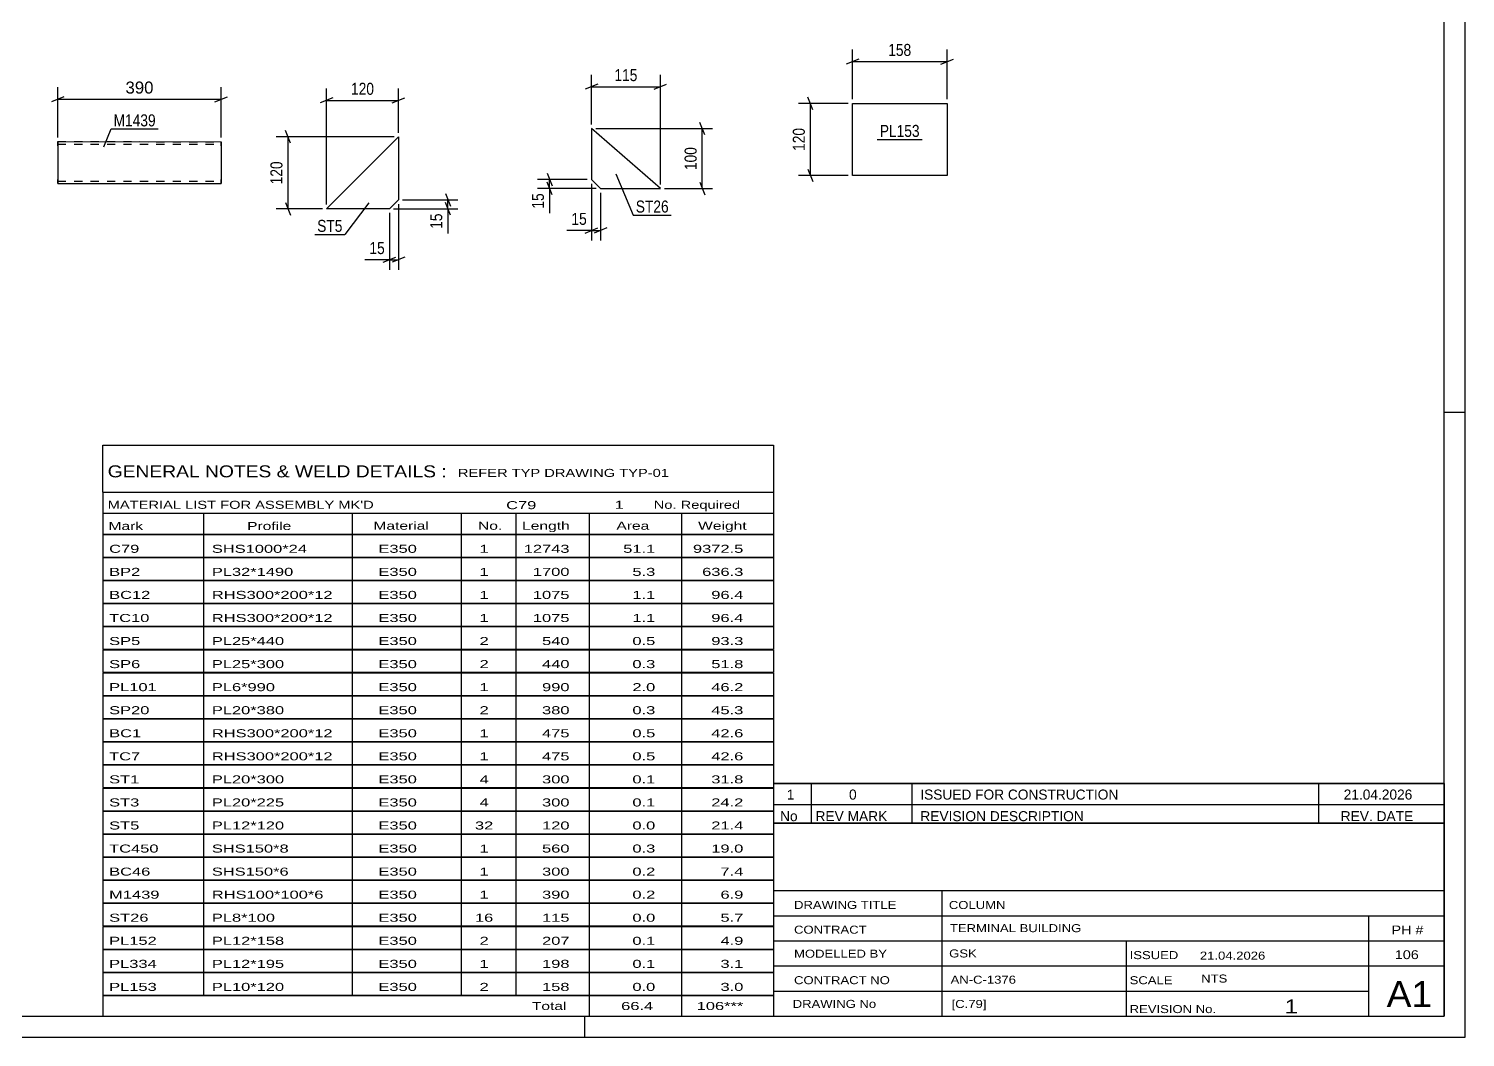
# Model space of a CAD drawing. Header units: millimetres. Extents: x 0 to 841, y 0 to 594.
# Drawn here: x 498.3 to 841, y 0 to 240.6 of the extents above; entities that cross this region are included whole.
import ezdxf

# ---------------------------------------------------------------- set-up
doc = ezdxf.new("R2010")
doc.units = ezdxf.units.MM
doc.linetypes.add('DXK_LINE_DOT2', pattern=[3.9198, 1.9599, -1.9599])
doc.styles.add('Arial', font='arial.ttf', dxfattribs={"height": 0.2})
doc.styles.add('Arial Narrow', font='ARIALN.TTF', dxfattribs={"height": 0.2})

# ---------------------------------------------------------------- blocks, each defined once
blk = doc.blocks.new('Unknown-284856934-1127')
at = {"color": 5, "linetype": 'Continuous'}
for p, q in [((841, 0), (841, 594)), ((836, 5), (836, 589)), ((841, 149), (836, 149)), ((5, 5), (836, 5)), ((631, 0), (631, 5)), ((0, 0), (841, 0))]:
    blk.add_line(p, q, dxfattribs=at)
blk = doc.blocks.new('Part-284856934-5313 - 5307')
at = {"color": 2, "linetype": 'Continuous'}
for p, q in [((569.37, 197.62), (586.51, 214.76)), ((586.51, 214.76), (586.51, 199.76)), ((586.51, 199.76), (584.37, 197.62)), ((584.37, 197.62), (569.37, 197.62))]:
    blk.add_line(p, q, dxfattribs=at)
blk = doc.blocks.new('Part-284856934-6041 - 6035')
at = {"color": 2, "linetype": 'Continuous'}
for p, q in [((505.23, 213.64), (505.23, 213.64)), ((505.23, 213.64), (544.23, 213.62)), ((505.23, 213.55), (505.23, 213.64)), ((505.23, 213.29), (505.23, 213.55)), ((505.23, 212.9), (505.23, 213.29)), ((505.23, 212.9), (505.23, 204.38)), ((544.23, 213.62), (544.23, 213.62)), ((544.23, 213.62), (544.23, 213.53)), ((544.23, 213.53), (544.23, 213.27)), ((544.23, 213.27), (544.23, 212.88)), ((544.23, 212.88), (544.23, 204.37)), ((505.23, 203.99), (505.23, 204.38)), ((505.23, 203.73), (505.23, 203.99)), ((505.23, 203.64), (505.23, 203.73)), ((505.23, 203.64), (505.23, 203.64)), ((505.23, 203.64), (544.23, 203.62)), ((544.23, 204.37), (544.23, 203.98)), ((544.23, 203.98), (544.23, 203.72)), ((544.23, 203.72), (544.23, 203.62)), ((544.23, 203.62), (544.23, 203.62))]:
    blk.add_line(p, q, dxfattribs=at)
at = {"color": 7, "linetype": 'DXK_LINE_DOT2'}
for p, q in [((505.23, 213.64), (544.23, 213.62)), ((505.23, 213.64), (505.23, 213.55)), ((505.23, 213.55), (505.23, 213.28)), ((505.23, 213.28), (505.23, 212.9)), ((505.23, 213.04), (505.23, 213.04)), ((505.23, 213.04), (544.23, 213.02)), ((505.23, 213.04), (544.23, 213.02)), ((505.23, 212.99), (505.23, 213.04)), ((505.23, 212.99), (505.23, 213.04)), ((505.23, 212.99), (505.23, 204.61)), ((505.23, 212.9), (505.23, 212.99)), ((505.23, 212.9), (505.23, 204.61)), ((505.23, 212.86), (505.23, 212.9)), ((505.23, 212.67), (505.23, 212.86)), ((505.23, 212.67), (505.23, 204.41)), ((544.23, 213.53), (544.23, 213.62)), ((544.23, 213.27), (544.23, 213.53)), ((544.23, 213.02), (544.23, 213.27)), ((544.23, 213.02), (544.23, 204.59)), ((544.23, 213.02), (544.23, 213.02)), ((544.23, 212.98), (544.23, 213.02)), ((544.23, 212.98), (544.23, 213.02)), ((544.23, 212.98), (544.23, 204.59)), ((544.23, 212.88), (544.23, 212.98)), ((544.23, 212.85), (544.23, 212.88)), ((544.23, 212.65), (544.23, 212.85)), ((544.23, 212.65), (544.23, 204.4)), ((505.23, 204.41), (505.23, 204.61)), ((505.23, 204.61), (505.23, 204.28)), ((505.23, 204.41), (505.23, 204.28)), ((505.23, 204.28), (505.23, 204.41)), ((505.23, 204.28), (505.23, 204.24)), ((505.23, 204.24), (505.23, 204.28)), ((505.23, 204.28), (505.23, 203.99)), ((505.23, 204.24), (505.23, 204.24)), ((505.23, 204.24), (544.23, 204.22)), ((505.23, 204.24), (544.23, 204.22)), ((505.23, 203.99), (505.23, 203.73)), ((505.23, 203.73), (505.23, 203.64)), ((505.23, 203.64), (544.23, 203.62)), ((544.23, 204.4), (544.23, 204.59)), ((544.23, 203.98), (544.23, 204.59)), ((544.23, 204.4), (544.23, 204.27)), ((544.23, 204.27), (544.23, 204.4)), ((544.23, 204.27), (544.23, 204.22)), ((544.23, 204.22), (544.23, 204.27)), ((544.23, 204.22), (544.23, 204.22)), ((544.23, 203.72), (544.23, 203.98)), ((544.23, 203.62), (544.23, 203.72))]:
    blk.add_line(p, q, dxfattribs=at)
blk = doc.blocks.new('Part-284856934-9998 - 9997')
at = {"color": 2, "linetype": 'Continuous'}
for p, q in [((694.8, 205.59), (694.8, 222.73)), ((694.8, 222.73), (717.39, 222.73)), ((717.39, 222.73), (717.39, 205.59)), ((717.39, 205.59), (694.8, 205.59))]:
    blk.add_line(p, q, dxfattribs=at)
blk = doc.blocks.new('Part-284856934-10020 - 10019')
at = {"color": 2, "linetype": 'Continuous'}
for p, q in [((648.99, 202.44), (632.56, 216.73)), ((632.56, 216.73), (632.56, 204.59)), ((632.56, 204.59), (634.71, 202.44)), ((634.71, 202.44), (648.99, 202.44))]:
    blk.add_line(p, q, dxfattribs=at)
blk = doc.blocks.new('StraightDimension-284856934-5315 - 5307')
at = {"color": 7, "linetype": 'Continuous'}
for p, q in [((560.78, 213.26), (559.58, 216.26)), ((585.51, 214.76), (557.33, 214.76)), ((560.18, 197.62), (560.18, 214.76)), ((559.58, 199.12), (560.78, 196.12)), ((568.37, 197.62), (557.33, 197.62))]:
    blk.add_line(p, q, dxfattribs=at)
at = {"color": 0}
blk.add_wipeout([(559.43, 209.53), (555.23, 209.53), (555.23, 202.85), (559.43, 202.85)], dxfattribs=at)
at = {"color": 3, "style": 'Arial Narrow'}
blk.add_text('120', height=2.863, rotation=90.0002, dxfattribs=at).set_placement((558.83, 203.45))
blk = doc.blocks.new('StraightDimension-284856934-5325 - 5307')
at = {"color": 7, "linetype": 'Continuous'}
for p, q in [((587.51, 199.76), (600.71, 199.76)), ((597.71, 201.26), (598.91, 198.26)), ((598.91, 196.12), (597.71, 199.12)), ((598.31, 197.62), (598.31, 199.76)), ((585.37, 197.62), (600.71, 197.62))]:
    blk.add_line(p, q, dxfattribs=at)
at = {"color": 0}
blk.add_wipeout([(597.56, 197.09), (593.36, 197.09), (593.36, 192.24), (597.56, 192.24)], dxfattribs=at)
at = {"color": 7, "linetype": 'Continuous'}
blk.add_line((598.31, 197.62), (598.31, 191.71), dxfattribs=at)
blk.add_line((598.31, 197.62), (598.31, 191.71), dxfattribs=at)
at = {"color": 3, "style": 'Arial Narrow'}
blk.add_text('15', height=2.863, rotation=90.0002, dxfattribs=at).set_placement((596.96, 192.84))
blk = doc.blocks.new('StraightDimension-284856934-5336 - 5307')
at = {"color": 7, "linetype": 'Continuous'}
for p, q in [((569.37, 198.62), (569.37, 226.31)), ((586.51, 215.76), (586.51, 226.31)), ((570.87, 224.06), (567.87, 222.86)), ((569.37, 223.46), (586.51, 223.46)), ((585.01, 222.86), (588.01, 224.06))]:
    blk.add_line(p, q, dxfattribs=at)
at = {"color": 0}
blk.add_wipeout([(581.28, 224.21), (581.28, 228.41), (574.6, 228.41), (574.6, 224.21)], dxfattribs=at)
at = {"color": 3, "style": 'Arial Narrow'}
blk.add_text('120', height=2.863, dxfattribs=at).set_placement((575.2, 224.81))
blk = doc.blocks.new('StraightDimension-284856934-5348 - 5307')
at = {"color": 7, "linetype": 'Continuous'}
for p, q in [((586.51, 198.76), (586.51, 183.07)), ((584.37, 196.62), (584.37, 183.07)), ((582.87, 184.87), (585.87, 186.07)), ((584.37, 185.47), (586.51, 185.47)), ((588.01, 186.07), (585.01, 184.87))]:
    blk.add_line(p, q, dxfattribs=at)
at = {"color": 0}
blk.add_wipeout([(583.84, 186.22), (583.84, 190.42), (578.99, 190.42), (578.99, 186.22)], dxfattribs=at)
at = {"color": 7, "linetype": 'Continuous'}
blk.add_line((584.37, 185.47), (578.46, 185.47), dxfattribs=at)
blk.add_line((584.37, 185.47), (578.46, 185.47), dxfattribs=at)
at = {"color": 3, "style": 'Arial Narrow'}
blk.add_text('15', height=2.863, dxfattribs=at).set_placement((579.59, 186.82))
blk = doc.blocks.new('StraightDimension-284856934-6043 - 6035')
at = {"color": 7, "linetype": 'Continuous'}
for p, q in [((505.23, 214.64), (505.23, 226.6)), ((544.23, 214.62), (544.23, 226.6)), ((506.73, 224.35), (503.73, 223.15)), ((505.23, 223.75), (544.23, 223.75)), ((542.73, 223.15), (545.73, 224.35))]:
    blk.add_line(p, q, dxfattribs=at)
at = {"color": 0}
blk.add_wipeout([(528.67, 224.5), (528.67, 228.7), (520.8, 228.7), (520.8, 224.5)], dxfattribs=at)
at = {"color": 3, "style": 'Arial'}
blk.add_text('390', height=2.865, dxfattribs=at).set_placement((521.4, 225.1))
blk = doc.blocks.new('StraightDimension-284856934-10127 - 9997')
at = {"color": 7, "linetype": 'Continuous'}
for p, q in [((685.4, 221.23), (684.2, 224.23)), ((693.8, 222.73), (681.95, 222.73)), ((684.8, 205.59), (684.8, 222.73)), ((684.2, 207.09), (685.4, 204.09)), ((693.8, 205.59), (681.95, 205.59))]:
    blk.add_line(p, q, dxfattribs=at)
at = {"color": 0}
blk.add_wipeout([(684.05, 217.5), (679.85, 217.5), (679.85, 210.82), (684.05, 210.82)], dxfattribs=at)
at = {"color": 3, "style": 'Arial Narrow'}
blk.add_text('120', height=2.863, rotation=90.0002, dxfattribs=at).set_placement((683.45, 211.42))
blk = doc.blocks.new('StraightDimension-284856934-10131 - 9997')
at = {"color": 7, "linetype": 'Continuous'}
for p, q in [((696.3, 233.33), (693.3, 232.13)), ((694.8, 223.73), (694.8, 235.58)), ((715.89, 232.13), (718.89, 233.33)), ((717.39, 223.73), (717.39, 235.58)), ((694.8, 232.73), (717.39, 232.73))]:
    blk.add_line(p, q, dxfattribs=at)
at = {"color": 0}
blk.add_wipeout([(709.44, 233.48), (709.44, 237.68), (702.75, 237.68), (702.75, 233.48)], dxfattribs=at)
at = {"color": 3, "style": 'Arial Narrow'}
blk.add_text('158', height=2.863, dxfattribs=at).set_placement((703.35, 234.08))
blk = doc.blocks.new('StraightDimension-284856934-10205 - 10019')
at = {"color": 7, "linetype": 'Continuous'}
for p, q in [((621.96, 206.09), (623.16, 203.09)), ((631.56, 204.59), (619.71, 204.59)), ((633.71, 202.44), (619.71, 202.44)), ((623.16, 200.94), (621.96, 203.94)), ((622.56, 202.44), (622.56, 204.59))]:
    blk.add_line(p, q, dxfattribs=at)
at = {"color": 0}
blk.add_wipeout([(621.81, 201.92), (617.61, 201.92), (617.61, 197.06), (621.81, 197.06)], dxfattribs=at)
at = {"color": 7, "linetype": 'Continuous'}
blk.add_line((622.56, 202.44), (622.56, 196.54), dxfattribs=at)
blk.add_line((622.56, 202.44), (622.56, 196.54), dxfattribs=at)
at = {"color": 3, "style": 'Arial Narrow'}
blk.add_text('15', height=2.863, rotation=90.0002, dxfattribs=at).set_placement((621.21, 197.66))
blk = doc.blocks.new('StraightDimension-284856934-10197 - 10019')
at = {"color": 7, "linetype": 'Continuous'}
for p, q in [((632.56, 203.59), (632.56, 190.04)), ((634.71, 201.44), (634.71, 190.04)), ((631.06, 191.84), (634.06, 193.04)), ((632.56, 192.44), (634.71, 192.44)), ((636.21, 193.04), (633.21, 191.84))]:
    blk.add_line(p, q, dxfattribs=at)
at = {"color": 0}
blk.add_wipeout([(632.04, 193.19), (632.04, 197.39), (627.18, 197.39), (627.18, 193.19)], dxfattribs=at)
at = {"color": 7, "linetype": 'Continuous'}
blk.add_line((632.56, 192.44), (626.66, 192.44), dxfattribs=at)
blk.add_line((632.56, 192.44), (626.66, 192.44), dxfattribs=at)
at = {"color": 3, "style": 'Arial Narrow'}
blk.add_text('15', height=2.863, dxfattribs=at).set_placement((627.78, 193.79))
blk = doc.blocks.new('StraightDimension-284856934-10209 - 10019')
at = {"color": 7, "linetype": 'Continuous'}
for p, q in [((633.56, 216.73), (661.39, 216.73)), ((659.59, 215.23), (658.39, 218.23)), ((658.99, 202.44), (658.99, 216.73)), ((649.99, 202.44), (661.39, 202.44)), ((658.39, 203.94), (659.59, 200.94))]:
    blk.add_line(p, q, dxfattribs=at)
at = {"color": 0}
blk.add_wipeout([(658.24, 212.93), (654.04, 212.93), (654.04, 206.25), (658.24, 206.25)], dxfattribs=at)
at = {"color": 3, "style": 'Arial Narrow'}
blk.add_text('100', height=2.863, rotation=90.0002, dxfattribs=at).set_placement((657.64, 206.85))
blk = doc.blocks.new('StraightDimension-284856934-10201 - 10019')
at = {"color": 7, "linetype": 'Continuous'}
for p, q in [((634.06, 227.33), (631.06, 226.13)), ((632.56, 217.73), (632.56, 229.58)), ((632.56, 226.73), (648.99, 226.73)), ((647.49, 226.13), (650.49, 227.33)), ((648.99, 203.44), (648.99, 229.58))]:
    blk.add_line(p, q, dxfattribs=at)
at = {"color": 0}
blk.add_wipeout([(644.12, 227.48), (644.12, 231.68), (637.44, 231.68), (637.44, 227.48)], dxfattribs=at)
at = {"color": 3, "style": 'Arial Narrow'}
blk.add_text('115', height=2.863, dxfattribs=at).set_placement((638.04, 228.08))
blk = doc.blocks.new('Unknown-284856934-14515')
at = {"color": 7, "linetype": 'Continuous'}
for p, q in [((516, 141.25), (676, 141.25)), ((516, 130), (516, 141.25)), ((676, 141.25), (676, 130)), ((516, 130), (676, 130)), ((516, 130), (516, 125)), ((676, 130), (676, 125)), ((516, 125), (676, 125)), ((516, 125), (516, 120)), ((540, 125), (540, 120)), ((575.5, 125), (575.5, 120)), ((601.5, 125), (601.5, 120)), ((614.5, 125), (614.5, 120)), ((632, 125), (632, 120)), ((654, 125), (654, 120)), ((676, 125), (676, 120)), ((516, 120), (676, 120)), ((516, 119.95), (516, 114.55)), ((516, 119.95), (676, 119.95)), ((540, 120), (540, 114.5)), ((575.5, 120), (575.5, 114.5)), ((601.5, 120), (601.5, 114.5)), ((614.5, 120), (614.5, 114.5)), ((632, 120), (632, 114.5)), ((654, 120), (654, 114.5)), ((676, 119.95), (676, 114.55)), ((516, 114.55), (676, 114.55)), ((516, 114.45), (516, 109.05)), ((516, 114.45), (676, 114.45)), ((540, 114.5), (540, 109)), ((575.5, 114.5), (575.5, 109)), ((601.5, 114.5), (601.5, 109)), ((614.5, 114.5), (614.5, 109)), ((632, 114.5), (632, 109)), ((654, 114.5), (654, 109)), ((676, 114.45), (676, 109.05)), ((516, 109.05), (676, 109.05)), ((516, 108.95), (516, 103.55)), ((516, 108.95), (676, 108.95)), ((540, 109), (540, 103.5)), ((575.5, 109), (575.5, 103.5)), ((601.5, 109), (601.5, 103.5)), ((614.5, 109), (614.5, 103.5)), ((632, 109), (632, 103.5)), ((654, 109), (654, 103.5)), ((676, 108.95), (676, 103.55)), ((516, 103.55), (676, 103.55)), ((516, 103.45), (516, 98.05)), ((516, 103.45), (676, 103.45)), ((540, 103.5), (540, 98)), ((575.5, 103.5), (575.5, 98)), ((601.5, 103.5), (601.5, 98)), ((614.5, 103.5), (614.5, 98)), ((632, 103.5), (632, 98)), ((654, 103.5), (654, 98)), ((676, 103.45), (676, 98.05)), ((516, 98.05), (676, 98.05)), ((516, 97.95), (516, 92.55)), ((516, 97.95), (676, 97.95)), ((540, 98), (540, 92.5)), ((575.5, 98), (575.5, 92.5)), ((601.5, 98), (601.5, 92.5)), ((614.5, 98), (614.5, 92.5)), ((632, 98), (632, 92.5)), ((654, 98), (654, 92.5)), ((676, 97.95), (676, 92.55)), ((516, 92.55), (676, 92.55)), ((516, 92.45), (516, 87.05)), ((516, 92.45), (676, 92.45)), ((540, 92.5), (540, 87)), ((575.5, 92.5), (575.5, 87)), ((601.5, 92.5), (601.5, 87)), ((614.5, 92.5), (614.5, 87)), ((632, 92.5), (632, 87)), ((654, 92.5), (654, 87)), ((676, 92.45), (676, 87.05)), ((516, 87.05), (676, 87.05)), ((516, 86.95), (516, 81.55)), ((516, 86.95), (676, 86.95)), ((540, 87), (540, 81.5)), ((575.5, 87), (575.5, 81.5)), ((601.5, 87), (601.5, 81.5)), ((614.5, 87), (614.5, 81.5)), ((632, 87), (632, 81.5)), ((654, 87), (654, 81.5)), ((676, 86.95), (676, 81.55)), ((516, 81.55), (676, 81.55)), ((516, 81.45), (516, 76.05)), ((516, 81.45), (676, 81.45)), ((540, 81.5), (540, 76)), ((575.5, 81.5), (575.5, 76)), ((601.5, 81.5), (601.5, 76)), ((614.5, 81.5), (614.5, 76)), ((632, 81.5), (632, 76)), ((654, 81.5), (654, 76)), ((676, 81.45), (676, 76.05)), ((516, 76.05), (676, 76.05)), ((516, 75.95), (516, 70.55)), ((516, 75.95), (676, 75.95)), ((540, 76), (540, 70.5)), ((575.5, 76), (575.5, 70.5)), ((601.5, 76), (601.5, 70.5)), ((614.5, 76), (614.5, 70.5)), ((632, 76), (632, 70.5)), ((654, 76), (654, 70.5)), ((676, 75.95), (676, 70.55)), ((516, 70.55), (676, 70.55)), ((516, 70.45), (516, 65.05)), ((516, 70.45), (676, 70.45)), ((540, 70.5), (540, 65)), ((575.5, 70.5), (575.5, 65)), ((601.5, 70.5), (601.5, 65)), ((614.5, 70.5), (614.5, 65)), ((632, 70.5), (632, 65)), ((654, 70.5), (654, 65)), ((676, 70.45), (676, 65.05)), ((516, 65.05), (676, 65.05)), ((516, 64.95), (516, 59.55)), ((516, 64.95), (676, 64.95)), ((540, 65), (540, 59.5)), ((575.5, 65), (575.5, 59.5)), ((601.5, 65), (601.5, 59.5)), ((614.5, 65), (614.5, 59.5)), ((632, 65), (632, 59.5)), ((654, 65), (654, 59.5)), ((676, 64.95), (676, 59.55)), ((516, 59.55), (676, 59.55)), ((516, 59.45), (516, 54.05)), ((516, 59.45), (676, 59.45)), ((540, 59.5), (540, 54)), ((575.5, 59.5), (575.5, 54)), ((601.5, 59.5), (601.5, 54)), ((614.5, 59.5), (614.5, 54)), ((632, 59.5), (632, 54)), ((654, 59.5), (654, 54)), ((676, 59.45), (676, 54.05)), ((516, 54.05), (676, 54.05)), ((516, 53.95), (516, 48.55)), ((516, 53.95), (676, 53.95)), ((540, 54), (540, 48.5)), ((575.5, 54), (575.5, 48.5)), ((601.5, 54), (601.5, 48.5)), ((614.5, 54), (614.5, 48.5)), ((632, 54), (632, 48.5)), ((654, 54), (654, 48.5)), ((676, 53.95), (676, 48.55)), ((516, 48.55), (676, 48.55)), ((516, 48.45), (516, 43.05)), ((516, 48.45), (676, 48.45)), ((540, 48.5), (540, 43)), ((575.5, 48.5), (575.5, 43)), ((601.5, 48.5), (601.5, 43)), ((614.5, 48.5), (614.5, 43)), ((632, 48.5), (632, 43)), ((654, 48.5), (654, 43)), ((676, 48.45), (676, 43.05)), ((516, 43.05), (676, 43.05)), ((516, 42.95), (516, 37.55)), ((516, 42.95), (676, 42.95)), ((540, 43), (540, 37.5)), ((575.5, 43), (575.5, 37.5)), ((601.5, 43), (601.5, 37.5)), ((614.5, 43), (614.5, 37.5)), ((632, 43), (632, 37.5)), ((654, 43), (654, 37.5)), ((676, 42.95), (676, 37.55)), ((516, 37.55), (676, 37.55)), ((516, 37.45), (516, 32.05)), ((516, 37.45), (676, 37.45)), ((540, 37.5), (540, 32)), ((575.5, 37.5), (575.5, 32)), ((601.5, 37.5), (601.5, 32)), ((614.5, 37.5), (614.5, 32)), ((632, 37.5), (632, 32)), ((654, 37.5), (654, 32)), ((676, 37.45), (676, 32.05)), ((516, 32.05), (676, 32.05)), ((516, 31.95), (516, 26.55)), ((516, 31.95), (676, 31.95)), ((540, 32), (540, 26.5)), ((575.5, 32), (575.5, 26.5)), ((601.5, 32), (601.5, 26.5)), ((614.5, 32), (614.5, 26.5)), ((632, 32), (632, 26.5)), ((654, 32), (654, 26.5)), ((676, 31.95), (676, 26.55)), ((516, 26.55), (676, 26.55)), ((516, 26.45), (516, 21.05)), ((516, 26.45), (676, 26.45)), ((540, 26.5), (540, 21)), ((575.5, 26.5), (575.5, 21)), ((601.5, 26.5), (601.5, 21)), ((614.5, 26.5), (614.5, 21)), ((632, 26.5), (632, 21)), ((654, 26.5), (654, 21)), ((676, 26.45), (676, 21.05)), ((516, 21.05), (676, 21.05)), ((516, 20.95), (516, 15.55)), ((516, 20.95), (676, 20.95)), ((540, 21), (540, 15.5)), ((575.5, 21), (575.5, 15.5)), ((601.5, 21), (601.5, 15.5)), ((614.5, 21), (614.5, 15.5)), ((632, 21), (632, 15.5)), ((654, 21), (654, 15.5)), ((676, 20.95), (676, 15.55)), ((516, 15.55), (676, 15.55)), ((516, 15.45), (516, 10.05)), ((516, 15.45), (676, 15.45)), ((540, 15.5), (540, 10)), ((575.5, 15.5), (575.5, 10)), ((601.5, 15.5), (601.5, 10)), ((614.5, 15.5), (614.5, 10)), ((632, 15.5), (632, 10)), ((654, 15.5), (654, 10)), ((676, 15.45), (676, 10.05)), ((516, 10.05), (676, 10.05)), ((516, 10), (676, 10)), ((516, 10), (516, 5)), ((632, 10), (632, 5)), ((654, 10), (654, 5)), ((676, 10), (676, 5)), ((516, 5), (676, 5))]:
    blk.add_line(p, q, dxfattribs=at)
at = {"color": 7, "style": 'Arial Narrow'}
for s, height, width, p in [('GENERAL NOTES & WELD DETAILS :', 2.8633, 1.4, (517.15, 133.56)), ('REFER TYP DRAWING TYP-01', 1.9089, 1.6, (600.7, 133.66)), ("MATERIAL LIST FOR ASSEMBLY MK'D", 1.9089, 1.6, (517.15, 126.06)), ('C79', 1.909, 1.794707, (612.2, 125.97)), ('1', 1.91, 1.794707, (638.08, 126.06)), ('No. Required', 1.9089, 1.6, (647.41, 126.06)), ('Mark', 1.909, 1.7, (517.34, 121)), ('Profile', 1.909, 1.7, (550.41, 121)), ('Material', 1.909, 1.7, (580.54, 121.06)), ('No.', 1.909, 1.7, (605.5, 121.06)), ('Length', 1.909, 1.7, (616, 121.06)), ('Area', 1.909, 1.7, (638.5, 121.06)), ('Weight', 1.909, 1.7, (658, 121.06))]:
    blk.add_text(s, height=height, dxfattribs=dict(at, width=width)).set_placement(p)
at = {"color": 7, "linetype": 'Continuous', "style": 'Arial Narrow'}
for s, height, width, p in [('C79', 1.909, 1.794707, (517.5, 115.56)), ('SHS1000*24', 1.909, 1.794707, (542, 115.56)), ('E350', 1.909, 1.794707, (581.74, 115.56)), ('1', 1.91, 1.794707, (605.86, 115.56)), ('12743', 1.909, 1.794707, (616.4, 115.56)), ('51.1', 1.909, 1.794707, (640.13, 115.56)), ('9372.5', 1.909, 1.794707, (656.77, 115.56)), ('BP2', 1.909, 1.794707, (517.5, 110.06)), ('PL32*1490', 1.909, 1.794707, (542, 110.06)), ('E350', 1.909, 1.794707, (581.74, 110.06)), ('1', 1.91, 1.794707, (605.86, 110.06)), ('1700', 1.909, 1.794707, (618.58, 110.06)), ('5.3', 1.909, 1.794707, (642.32, 110.06)), ('636.3', 1.909, 1.794707, (658.96, 110.06)), ('BC12', 1.909, 1.794707, (517.5, 104.56)), ('RHS300*200*12', 1.9089, 1.794707, (542, 104.56)), ('E350', 1.909, 1.794707, (581.74, 104.56)), ('1', 1.91, 1.794707, (605.86, 104.56)), ('1075', 1.909, 1.794707, (618.58, 104.56)), ('1.1', 1.909, 1.794707, (642.32, 104.56)), ('96.4', 1.909, 1.794707, (661.14, 104.56)), ('TC10', 1.909, 1.794707, (517.5, 99.06)), ('RHS300*200*12', 1.9089, 1.794707, (542, 99.06)), ('E350', 1.909, 1.794707, (581.74, 99.06)), ('1', 1.91, 1.794707, (605.86, 99.06)), ('1075', 1.909, 1.794707, (618.58, 99.06)), ('1.1', 1.909, 1.794707, (642.32, 99.06)), ('96.4', 1.909, 1.794707, (661.14, 99.06)), ('SP5', 1.909, 1.794707, (517.5, 93.56)), ('PL25*440', 1.909, 1.794707, (542, 93.56)), ('E350', 1.909, 1.794707, (581.74, 93.56)), ('2', 1.91, 1.794707, (605.86, 93.56)), ('540', 1.909, 1.794707, (620.77, 93.56)), ('0.5', 1.909, 1.794707, (642.32, 93.56)), ('93.3', 1.909, 1.794707, (661.14, 93.56)), ('SP6', 1.909, 1.794707, (517.5, 88.06)), ('PL25*300', 1.909, 1.794707, (542, 88.06)), ('E350', 1.909, 1.794707, (581.74, 88.06)), ('2', 1.91, 1.794707, (605.86, 88.06)), ('440', 1.909, 1.794707, (620.77, 88.06)), ('0.3', 1.909, 1.794707, (642.32, 88.06)), ('51.8', 1.909, 1.794707, (661.14, 88.06)), ('PL101', 1.909, 1.794707, (517.5, 82.56)), ('PL6*990', 1.909, 1.794707, (542, 82.56)), ('E350', 1.909, 1.794707, (581.74, 82.56)), ('1', 1.91, 1.794707, (605.86, 82.56)), ('990', 1.909, 1.794707, (620.77, 82.56)), ('2.0', 1.909, 1.794707, (642.32, 82.56)), ('46.2', 1.909, 1.794707, (661.14, 82.56)), ('SP20', 1.909, 1.794707, (517.5, 77.06)), ('PL20*380', 1.909, 1.794707, (542, 77.06)), ('E350', 1.909, 1.794707, (581.74, 77.06)), ('2', 1.91, 1.794707, (605.86, 77.06)), ('380', 1.909, 1.794707, (620.77, 77.06)), ('0.3', 1.909, 1.794707, (642.32, 77.06)), ('45.3', 1.909, 1.794707, (661.14, 77.06)), ('BC1', 1.909, 1.794707, (517.5, 71.56)), ('RHS300*200*12', 1.9089, 1.794707, (542, 71.56)), ('E350', 1.909, 1.794707, (581.74, 71.56)), ('1', 1.91, 1.794707, (605.86, 71.56)), ('475', 1.909, 1.794707, (620.77, 71.56)), ('0.5', 1.909, 1.794707, (642.32, 71.56)), ('42.6', 1.909, 1.794707, (661.14, 71.56)), ('TC7', 1.909, 1.794707, (517.5, 66.06)), ('RHS300*200*12', 1.9089, 1.794707, (542, 66.06)), ('E350', 1.909, 1.794707, (581.74, 66.06)), ('1', 1.91, 1.794707, (605.86, 66.06)), ('475', 1.909, 1.794707, (620.77, 66.06)), ('0.5', 1.909, 1.794707, (642.32, 66.06)), ('42.6', 1.909, 1.794707, (661.14, 66.06)), ('ST1', 1.909, 1.794707, (517.5, 60.56)), ('PL20*300', 1.909, 1.794707, (542, 60.56)), ('E350', 1.909, 1.794707, (581.74, 60.56)), ('4', 1.91, 1.794707, (605.86, 60.56)), ('300', 1.909, 1.794707, (620.77, 60.56)), ('0.1', 1.909, 1.794707, (642.32, 60.56)), ('31.8', 1.909, 1.794707, (661.14, 60.56)), ('ST3', 1.909, 1.794707, (517.5, 55.06)), ('PL20*225', 1.909, 1.794707, (542, 55.06)), ('E350', 1.909, 1.794707, (581.74, 55.06)), ('4', 1.91, 1.794707, (605.86, 55.06)), ('300', 1.909, 1.794707, (620.77, 55.06)), ('0.1', 1.909, 1.794707, (642.32, 55.06)), ('24.2', 1.909, 1.794707, (661.14, 55.06)), ('ST5', 1.909, 1.794707, (517.5, 49.56)), ('PL12*120', 1.909, 1.794707, (542, 49.56)), ('E350', 1.909, 1.794707, (581.74, 49.56)), ('32', 1.909, 1.794707, (604.76, 49.56)), ('120', 1.909, 1.794707, (620.77, 49.56)), ('0.0', 1.909, 1.794707, (642.32, 49.56)), ('21.4', 1.909, 1.794707, (661.14, 49.56)), ('TC450', 1.909, 1.794707, (517.5, 44.06)), ('SHS150*8', 1.909, 1.794707, (542, 44.06)), ('E350', 1.909, 1.794707, (581.74, 44.06)), ('1', 1.91, 1.794707, (605.86, 44.06)), ('560', 1.909, 1.794707, (620.77, 44.06)), ('0.3', 1.909, 1.794707, (642.32, 44.06)), ('19.0', 1.909, 1.794707, (661.14, 44.06)), ('BC46', 1.909, 1.794707, (517.5, 38.56)), ('SHS150*6', 1.909, 1.794707, (542, 38.56)), ('E350', 1.909, 1.794707, (581.74, 38.56)), ('1', 1.91, 1.794707, (605.86, 38.56)), ('300', 1.909, 1.794707, (620.77, 38.56)), ('0.2', 1.909, 1.794707, (642.32, 38.56)), ('7.4', 1.909, 1.794707, (663.33, 38.56)), ('M1439', 1.909, 1.794707, (517.5, 33.06)), ('RHS100*100*6', 1.9089, 1.794707, (542, 33.06)), ('E350', 1.909, 1.794707, (581.74, 33.06)), ('1', 1.91, 1.794707, (605.86, 33.06)), ('390', 1.909, 1.794707, (620.77, 33.06)), ('0.2', 1.909, 1.794707, (642.32, 33.06)), ('6.9', 1.909, 1.794707, (663.33, 33.06)), ('ST26', 1.909, 1.794707, (517.5, 27.56)), ('PL8*100', 1.909, 1.794707, (542, 27.56)), ('E350', 1.909, 1.794707, (581.74, 27.56)), ('16', 1.909, 1.794707, (604.76, 27.56)), ('115', 1.909, 1.794707, (620.77, 27.56)), ('0.0', 1.909, 1.794707, (642.32, 27.56)), ('5.7', 1.909, 1.794707, (663.33, 27.56)), ('PL152', 1.909, 1.794707, (517.5, 22.06)), ('PL12*158', 1.909, 1.794707, (542, 22.06)), ('E350', 1.909, 1.794707, (581.74, 22.06)), ('2', 1.91, 1.794707, (605.86, 22.06)), ('207', 1.909, 1.794707, (620.77, 22.06)), ('0.1', 1.909, 1.794707, (642.32, 22.06)), ('4.9', 1.909, 1.794707, (663.33, 22.06)), ('PL334', 1.909, 1.794707, (517.5, 16.56)), ('PL12*195', 1.909, 1.794707, (542, 16.56)), ('E350', 1.909, 1.794707, (581.74, 16.56)), ('1', 1.91, 1.794707, (605.86, 16.56)), ('198', 1.909, 1.794707, (620.77, 16.56)), ('0.1', 1.909, 1.794707, (642.32, 16.56)), ('3.1', 1.909, 1.794707, (663.33, 16.56)), ('PL153', 1.909, 1.794707, (517.5, 11.06)), ('PL10*120', 1.909, 1.794707, (542, 11.06)), ('E350', 1.909, 1.794707, (581.74, 11.06)), ('2', 1.91, 1.794707, (605.86, 11.06)), ('158', 1.909, 1.794707, (620.77, 11.06)), ('0.0', 1.909, 1.794707, (642.32, 11.06)), ('3.0', 1.909, 1.794707, (663.33, 11.06)), ('Total', 1.909, 1.7, (618.33, 6.5)), ('66.4', 1.909, 1.794707, (639.64, 6.5)), ('106***', 1.909, 1.794707, (657.65, 6.5))]:
    blk.add_text(s, height=height, dxfattribs=dict(at, width=width)).set_placement(p)
blk = doc.blocks.new('Unknown-284856934-14514')
at = {"color": 7, "linetype": 'Continuous'}
for p, q in [((676, 51.05), (676, 5)), ((676, 51.05), (836, 51.05)), ((836, 51), (836, 5)), ((676, 35), (836, 35)), ((716.14, 35), (716.14, 5)), ((676, 29), (836, 29)), ((818, 5.05), (818, 29.05)), ((676, 23), (836, 23)), ((760.14, 23), (760.14, 5)), ((676, 17), (836, 17)), ((676, 11), (818, 11)), ((676, 5), (836, 5))]:
    blk.add_line(p, q, dxfattribs=at)
at = {"color": 7, "style": 'Arial Narrow'}
for s, height, width, p in [('DRAWING TITLE', 1.9089, 1.425378, (680.88, 30.61)), ('COLUMN', 1.909, 1.425378, (717.81, 30.59)), ('CONTRACT', 1.909, 1.425378, (680.88, 24.71)), ('TERMINAL BUILDING', 1.9089, 1.425378, (718.06, 25.07)), ('MODELLED BY', 1.9089, 1.425378, (680.88, 18.98)), ('GSK', 1.909, 1.425378, (717.88, 19.04)), ('ISSUED', 1.909, 1.425378, (760.94, 18.64)), ('21.04.2026', 1.909, 1.425378, (777.69, 18.52)), ('CONTRACT NO', 1.9089, 1.425378, (680.88, 12.66)), ('AN-C-1376', 1.909, 1.425378, (718.23, 12.78)), ('SCALE', 1.909, 1.425378, (760.94, 12.65)), ('A1', 6.204, 1.25, (822.24, 7.2)), ('DRAWING No', 1.909, 1.425378, (680.56, 7)), ('[C.79]', 1.909, 1.425378, (718.46, 6.99)), ('REVISION No.', 1.9089, 1.425378, (760.94, 5.77)), ('1', 3.34, 1.5, (797.91, 5.68))]:
    blk.add_text(s, height=height, dxfattribs=dict(at, width=width)).set_placement(p)
at = {"color": 7, "linetype": 'Continuous', "style": 'Arial Narrow'}
for s, height, width, p in [('PH #', 2.1, 1.42538, (823.4, 24.55)), ('106', 2.1, 1.42538, (824.19, 18.65)), ('NTS', 1.909, 1.425378, (778, 13.05))]:
    blk.add_text(s, height=height, dxfattribs=dict(at, width=width)).set_placement(p)
blk = doc.blocks.new('Unknown-284856934-14517')
at = {"color": 7, "linetype": 'Continuous'}
for p, q in [((676, 60.55), (836, 60.55)), ((836, 60.55), (676, 60.55)), ((676, 60.55), (676, 55.55)), ((685, 60.55), (685, 55.55)), ((709, 60.55), (709, 55.55)), ((806, 60.55), (806, 55.55)), ((836, 60.55), (836, 55.55)), ((676, 55.55), (836, 55.55)), ((676, 55.55), (676, 51.05)), ((676, 55.55), (836, 55.55)), ((685, 55.55), (685, 51.05)), ((709, 55.55), (709, 51.05)), ((806, 55.55), (806, 51.05)), ((836, 55.55), (836, 51.05)), ((836, 51.05), (676, 51.05))]:
    blk.add_line(p, q, dxfattribs=at)
at = {"color": 7, "linetype": 'Continuous', "style": 'Arial Narrow'}
for s, height, width, p in [('1', 2.39, 1.196471, (679.16, 56.7)), ('0', 2.39, 1.196471, (694, 56.7)), ('ISSUED FOR CONSTRUCTION', 2.3861, 1.196471, (711, 56.7)), ('21.04.2026', 2.386, 1.196471, (812, 56.7)), ('No', 2.386, 1.2, (677.54, 51.55)), ('REV MARK', 2.386, 1.2, (686, 51.55)), ('REVISION DESCRIPTION', 2.3861, 1.2, (711, 51.55)), ('REV. DATE', 2.386, 1.2, (811.28, 51.55))]:
    blk.add_text(s, height=height, dxfattribs=dict(at, width=width)).set_placement(p)
blk = doc.blocks.new('Mark-284856934-5309 - 5307')
at = {"color": 0}
blk.add_wipeout([(573.16, 192.11), (573.16, 195.11), (567.13, 195.11), (567.13, 192.11)], dxfattribs=at)
blk.add_wipeout([(573.16, 192.11), (573.16, 195.11), (567.13, 195.11), (567.13, 192.11)], dxfattribs=at)
at = {"color": 30, "linetype": 'Continuous'}
for p in [(579.48, 199.02), (566.53, 191.51)]:
    blk.add_line(p, (573.76, 191.51), dxfattribs=at)
at = {"color": 3, "style": 'Arial Narrow'}
blk.add_text('ST5', height=2.863, dxfattribs=at).set_placement((567.13, 192.11))
blk = doc.blocks.new('Mark-284856934-6037 - 6035')
at = {"color": 0}
blk.add_wipeout([(528.61, 217.28), (528.61, 220.28), (518.56, 220.28), (518.56, 217.28)], dxfattribs=at)
blk.add_wipeout([(528.61, 217.28), (528.61, 220.28), (518.56, 220.28), (518.56, 217.28)], dxfattribs=at)
at = {"color": 30, "linetype": 'Continuous'}
for p, q in [((516.24, 212.37), (517.96, 216.68)), ((517.96, 216.68), (529.21, 216.68))]:
    blk.add_line(p, q, dxfattribs=at)
at = {"color": 3, "style": 'Arial Narrow'}
blk.add_text('M1439', height=2.863, dxfattribs=at).set_placement((518.56, 217.28))
blk = doc.blocks.new('Mark-284856934-10222 - 9997')
at = {"color": 0}
blk.add_wipeout([(710.85, 214.76), (710.85, 217.76), (701.34, 217.76), (701.34, 214.76)], dxfattribs=at)
blk.add_wipeout([(710.85, 214.76), (710.85, 217.76), (701.34, 217.76), (701.34, 214.76)], dxfattribs=at)
at = {"color": 30, "linetype": 'Continuous'}
blk.add_line((700.74, 214.16), (711.45, 214.16), dxfattribs=at)
at = {"color": 3, "style": 'Arial Narrow'}
blk.add_text('PL153', height=2.863, dxfattribs=at).set_placement((701.34, 214.76))
blk = doc.blocks.new('Mark-284856934-10229 - 10019')
at = {"color": 0}
blk.add_wipeout([(650.99, 196.72), (650.99, 199.72), (643.13, 199.72), (643.13, 196.72)], dxfattribs=at)
blk.add_wipeout([(650.99, 196.72), (650.99, 199.72), (643.13, 199.72), (643.13, 196.72)], dxfattribs=at)
at = {"color": 30, "linetype": 'Continuous'}
for p, q in [((638.38, 205.95), (642.53, 196.12)), ((642.53, 196.12), (651.59, 196.12))]:
    blk.add_line(p, q, dxfattribs=at)
at = {"color": 3, "style": 'Arial Narrow'}
blk.add_text('ST26', height=2.863, dxfattribs=at).set_placement((643.13, 196.72))

msp = doc.modelspace()

# ---------------------------------------------------------------- block references
for name in ['Unknown-284856934-1127', 'Part-284856934-9998 - 9997', 'Part-284856934-10020 - 10019', 'Part-284856934-6041 - 6035', 'Part-284856934-5313 - 5307', 'Unknown-284856934-14515', 'Unknown-284856934-14517', 'Unknown-284856934-14514']:
    msp.add_blockref(name, (0, 0))

# ---------------------------------------------------------------- next in the draw order: block references
for name in ['StraightDimension-284856934-6043 - 6035', 'StraightDimension-284856934-10127 - 9997', 'StraightDimension-284856934-5315 - 5307', 'Mark-284856934-10222 - 9997', 'StraightDimension-284856934-10205 - 10019']:
    msp.add_blockref(name, (0, 0))

# ---------------------------------------------------------------- next in the draw order: block references
for name in ['StraightDimension-284856934-10131 - 9997', 'Mark-284856934-6037 - 6035', 'StraightDimension-284856934-10197 - 10019', 'StraightDimension-284856934-5325 - 5307']:
    msp.add_blockref(name, (0, 0))

# ---------------------------------------------------------------- next in the draw order: block references
for name in ['StraightDimension-284856934-5336 - 5307', 'StraightDimension-284856934-10209 - 10019']:
    msp.add_blockref(name, (0, 0))

# ---------------------------------------------------------------- next in the draw order: block references
for name in ['StraightDimension-284856934-10201 - 10019', 'StraightDimension-284856934-5348 - 5307']:
    msp.add_blockref(name, (0, 0))

# ---------------------------------------------------------------- next in the draw order: block references
for name in ['Mark-284856934-10229 - 10019', 'Mark-284856934-5309 - 5307']:
    msp.add_blockref(name, (0, 0))

doc.saveas('drawing.dxf')
